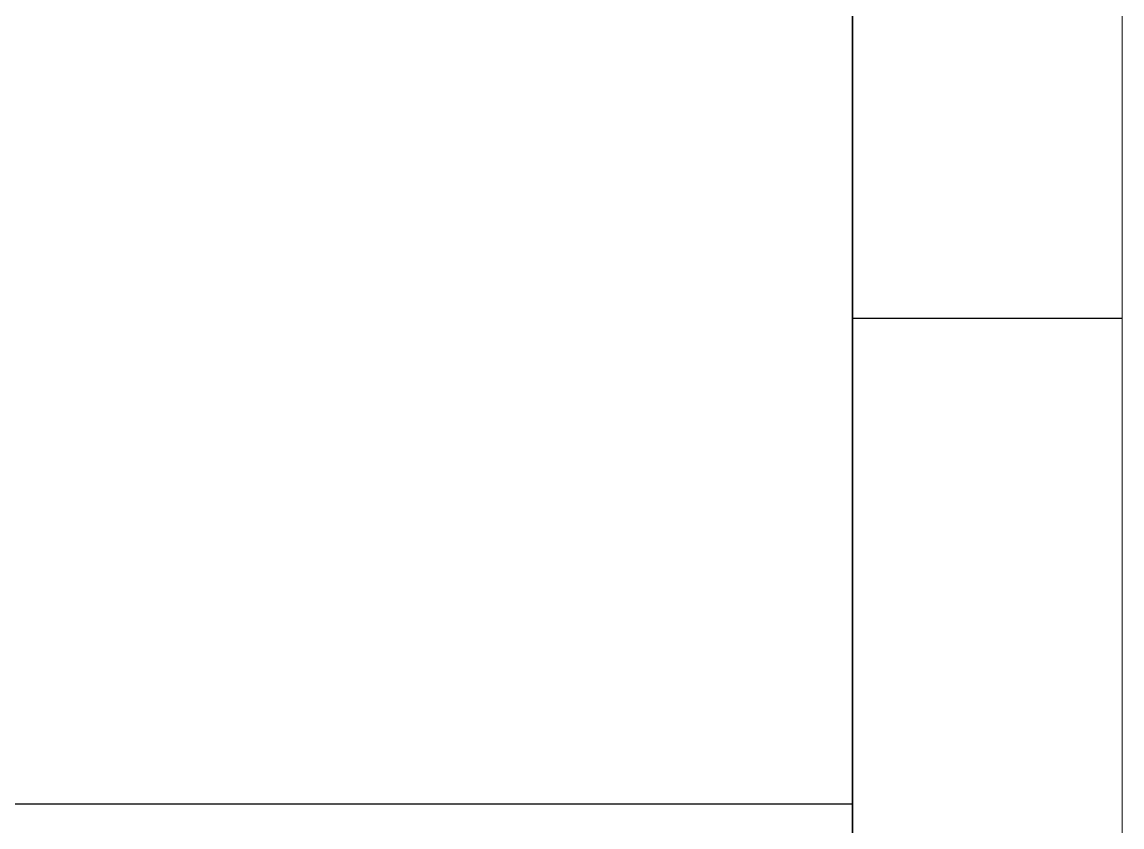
# Model space of a CAD drawing. Header units: inches. Extents: x 1083 to 6056, y 633 to 1543.
# Drawn here: x 2138.78 to 2176.36, y 746.83 to 774.31 of the extents above; entities that cross this region are included whole.
import ezdxf

# ---------------------------------------------------------------- set-up
doc = ezdxf.new("R2010")
doc.units = ezdxf.units.IN
doc.header["$MEASUREMENT"] = 0
doc.layers.add('TEG BORDER', color=7, linetype='Continuous')

# ---------------------------------------------------------------- blocks, each defined once
blk = doc.blocks.new('252 BORDER A2')
for p, q in [((589, 5), (589, 116)), ((594, 70), (589, 70))]:
    blk.add_line(p, q)
at = {"color": 5, "lineweight": 15}
blk.add_lwpolyline([(0, 420), (594, 420), (594, 0), (0, 0)], close=True, dxfattribs=at)
blk.add_lwpolyline([(5, 415), (589, 415), (589, 5), (5, 5)], close=True)
at = {"layer": 'TEG BORDER', "color": 0}
blk.add_line((489, 61), (589, 61), dxfattribs=at)

msp = doc.modelspace()

# ---------------------------------------------------------------- block references
at = {"xscale": 1.8411, "yscale": 1.8411, "zscale": 1.8411}
msp.add_blockref('252 BORDER A2', (1082.744, 635.309), dxfattribs=at)

doc.saveas('drawing.dxf')
